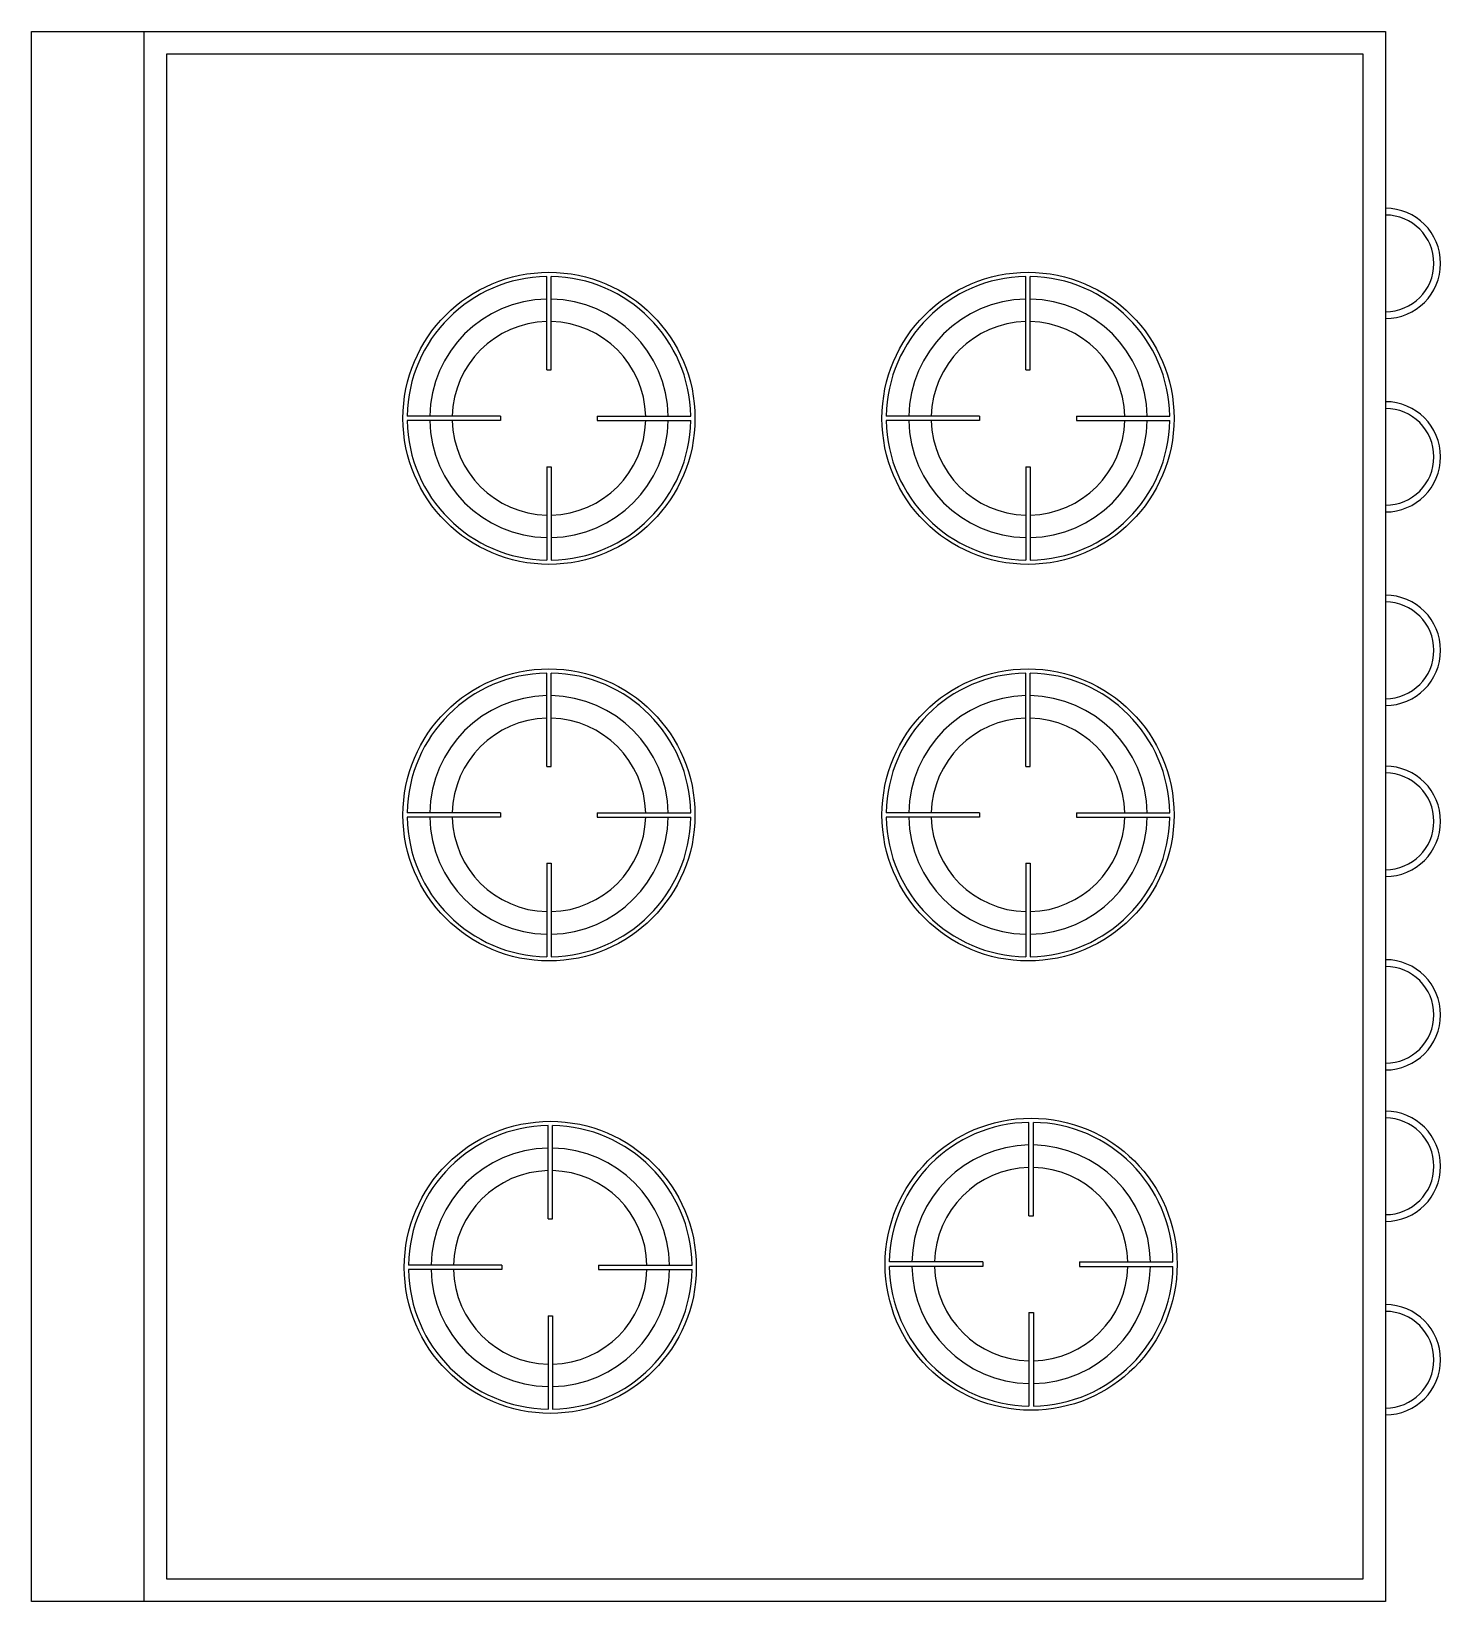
# Model space of a CAD drawing. Extents: x 8.534 to 9.158, y 4.504 to 5.2.
import ezdxf

# ---------------------------------------------------------------- set-up
doc = ezdxf.new("R2010")
doc.units = 0
doc.header["$MEASUREMENT"] = 0
doc.layers.add('015', color=6, linetype='CONTINUOUS')
doc.layers.add('021', color=1, linetype='CONTINUOUS')

msp = doc.modelspace()

# ---------------------------------------------------------------- linework, layer by layer
at = {"layer": '015'}
for p, q in [((8.58351, 4.50422), (8.58351, 5.19988)), ((8.59351, 5.18988), (9.12351, 5.18988)), ((8.59351, 4.51422), (8.59351, 5.18988)), ((9.12351, 5.18988), (9.12351, 4.51422)), ((9.13351, 5.12153), (9.13351, 5.07267)), ((8.76185, 5.04988), (8.76385, 5.04988)), ((8.97411, 5.04988), (8.97611, 5.04988)), ((9.13351, 5.03582), (9.13351, 4.98696)), ((8.74142, 5.02945), (8.74142, 5.02745)), ((8.78427, 5.02945), (8.78427, 5.02745)), ((8.95368, 5.02945), (8.95368, 5.02745)), ((8.99654, 5.02945), (8.99654, 5.02745)), ((8.76185, 5.00702), (8.76385, 5.00702)), ((8.97411, 5.00702), (8.97611, 5.00702)), ((9.13351, 4.9501), (9.13351, 4.90125)), ((8.76185, 4.87417), (8.76385, 4.87417)), ((8.97411, 4.87417), (8.97611, 4.87417)), ((9.13351, 4.87433), (9.13351, 4.82547)), ((8.74142, 4.85374), (8.74142, 4.85174)), ((8.78427, 4.85374), (8.78427, 4.85174)), ((8.95368, 4.85374), (8.95368, 4.85174)), ((8.99654, 4.85374), (8.99654, 4.85174)), ((8.76185, 4.83131), (8.76385, 4.83131)), ((8.97411, 4.83131), (8.97611, 4.83131)), ((9.13351, 4.78861), (9.13351, 4.73976)), ((9.13351, 4.72151), (9.13351, 4.67265)), ((8.9755, 4.67512), (8.9775, 4.67512)), ((8.76243, 4.67373), (8.76443, 4.67373)), ((8.95507, 4.65469), (8.95507, 4.65269)), ((8.99793, 4.65469), (8.99793, 4.65269)), ((8.742, 4.6533), (8.742, 4.6513)), ((8.78486, 4.6533), (8.78486, 4.6513)), ((9.13351, 4.63579), (9.13351, 4.58694)), ((8.76243, 4.63087), (8.76443, 4.63087)), ((8.9755, 4.63226), (8.9775, 4.63226)), ((9.12351, 4.51422), (8.59351, 4.51422))]:
    msp.add_line(p, q, dxfattribs=at)
for points in [[(8.76185, 5.04988), (8.76185, 5.09129)], [(8.76385, 5.04988), (8.76385, 5.09129)], [(8.97411, 5.04988), (8.97411, 5.09129)], [(8.97611, 5.04988), (8.97611, 5.09129)], [(8.74142, 5.02945), (8.70001, 5.02945)], [(8.74142, 5.02745), (8.70001, 5.02745)], [(8.78427, 5.02945), (8.82568, 5.02945)], [(8.78427, 5.02745), (8.82568, 5.02745)], [(8.95368, 5.02945), (8.91227, 5.02945)], [(8.95368, 5.02745), (8.91227, 5.02745)], [(8.99654, 5.02945), (9.03795, 5.02945)], [(8.99654, 5.02745), (9.03795, 5.02745)], [(8.76185, 5.00702), (8.76185, 4.96561)], [(8.76385, 5.00702), (8.76385, 4.96561)], [(8.97411, 5.00702), (8.97411, 4.96561)], [(8.97611, 5.00702), (8.97611, 4.96561)], [(8.76185, 4.87417), (8.76185, 4.91558)], [(8.76385, 4.87417), (8.76385, 4.91558)], [(8.97411, 4.87417), (8.97411, 4.91558)], [(8.97611, 4.87417), (8.97611, 4.91558)], [(8.74142, 4.85374), (8.70001, 4.85374)], [(8.74142, 4.85174), (8.70001, 4.85174)], [(8.78427, 4.85374), (8.82568, 4.85374)], [(8.78427, 4.85174), (8.82568, 4.85174)], [(8.95368, 4.85374), (8.91227, 4.85374)], [(8.95368, 4.85174), (8.91227, 4.85174)], [(8.99654, 4.85374), (9.03795, 4.85374)], [(8.99654, 4.85174), (9.03795, 4.85174)], [(8.76185, 4.83131), (8.76185, 4.7899)], [(8.76385, 4.83131), (8.76385, 4.7899)], [(8.97411, 4.83131), (8.97411, 4.7899)], [(8.97611, 4.83131), (8.97611, 4.7899)], [(8.76243, 4.67373), (8.76243, 4.71514)], [(8.76443, 4.67373), (8.76443, 4.71514)], [(8.9755, 4.67512), (8.9755, 4.71653)], [(8.9775, 4.67512), (8.9775, 4.71653)], [(8.95507, 4.65469), (8.91367, 4.65469)], [(8.99793, 4.65469), (9.03934, 4.65469)], [(8.742, 4.6533), (8.70059, 4.6533)], [(8.742, 4.6513), (8.70059, 4.6513)], [(8.78486, 4.6533), (8.82627, 4.6533)], [(8.78486, 4.6513), (8.82627, 4.6513)], [(8.95507, 4.65269), (8.91367, 4.65269)], [(8.99793, 4.65269), (9.03934, 4.65269)], [(8.76243, 4.63087), (8.76243, 4.58946)], [(8.76443, 4.63087), (8.76443, 4.58946)], [(8.9755, 4.63226), (8.9755, 4.59086)], [(8.9775, 4.63226), (8.9775, 4.59086)]]:
    msp.add_lwpolyline(points, dxfattribs=at)
for centre in [(8.76285, 5.02845), (8.97511, 5.02845), (8.76285, 4.85274), (8.97511, 4.85274), (8.76343, 4.6523), (8.9765, 4.65369)]:
    msp.add_circle(centre, 0.0647, dxfattribs=at)
for centre, radius, start, end in [((9.13351, 5.0971), 0.02143, 270, 90), ((8.76285, 5.02845), 0.06285, 90.91173, 179.08827), ((8.76285, 5.02845), 0.06285, 0.91173, 89.08827), ((8.97511, 5.02845), 0.06285, 90.91173, 179.08827), ((8.97511, 5.02845), 0.06285, 0.91173, 89.08827), ((8.76285, 5.02845), 0.05286, 91.08404, 178.91596), ((8.76285, 5.02845), 0.05286, 1.08404, 88.91596), ((8.97511, 5.02845), 0.05286, 91.08404, 178.91596), ((8.97511, 5.02845), 0.05286, 1.08404, 88.91596), ((8.76285, 5.02845), 0.04286, 91.33702, 178.66298), ((8.76285, 5.02845), 0.04286, 1.33702, 88.66298), ((8.97511, 5.02845), 0.04286, 91.33702, 178.66298), ((8.97511, 5.02845), 0.04286, 1.33702, 88.66298), ((9.13351, 5.01139), 0.02143, 270, 90), ((8.76285, 5.02845), 0.06285, 180.91173, 269.08827), ((8.76285, 5.02845), 0.05286, 181.08404, 268.91596), ((8.76285, 5.02845), 0.04286, 181.33702, 268.66298), ((8.76285, 5.02845), 0.04286, 271.33702, 358.66298), ((8.76285, 5.02845), 0.05286, 271.08404, 358.91596), ((8.76285, 5.02845), 0.06285, 270.91173, 359.08827), ((8.97511, 5.02845), 0.06285, 180.91173, 269.08827), ((8.97511, 5.02845), 0.05286, 181.08404, 268.91596), ((8.97511, 5.02845), 0.04286, 181.33702, 268.66298), ((8.97511, 5.02845), 0.06285, 270.91173, 359.08827), ((8.97511, 5.02845), 0.05286, 271.08404, 358.91596), ((8.97511, 5.02845), 0.04286, 271.33702, 358.66298), ((9.13351, 4.92567), 0.02143, 270, 90), ((8.76285, 4.85274), 0.06285, 90.91173, 179.08827), ((8.76285, 4.85274), 0.06285, 0.91173, 89.08827), ((8.97511, 4.85274), 0.06285, 90.91173, 179.08827), ((8.97511, 4.85274), 0.06285, 0.91173, 89.08827), ((8.76285, 4.85274), 0.05286, 91.08404, 178.91596), ((8.76285, 4.85274), 0.05286, 1.08404, 88.91596), ((8.97511, 4.85274), 0.05286, 91.08404, 178.91596), ((8.97511, 4.85274), 0.05286, 1.08404, 88.91596), ((8.76285, 4.85274), 0.04286, 91.33702, 178.66298), ((8.76285, 4.85274), 0.04286, 1.33702, 88.66298), ((8.97511, 4.85274), 0.04286, 91.33702, 178.66298), ((8.97511, 4.85274), 0.04286, 1.33702, 88.66298), ((9.13351, 4.8499), 0.02143, 270, 90), ((8.76285, 4.85274), 0.06285, 180.91173, 269.08827), ((8.76285, 4.85274), 0.05286, 181.08404, 268.91596), ((8.76285, 4.85274), 0.04286, 181.33702, 268.66298), ((8.76285, 4.85274), 0.06285, 270.91173, 359.08827), ((8.76285, 4.85274), 0.05286, 271.08404, 358.91596), ((8.76285, 4.85274), 0.04286, 271.33702, 358.66298), ((8.97511, 4.85274), 0.06285, 180.91173, 269.08827), ((8.97511, 4.85274), 0.05286, 181.08404, 268.91596), ((8.97511, 4.85274), 0.04286, 181.33702, 268.66298), ((8.97511, 4.85274), 0.06285, 270.91173, 359.08827), ((8.97511, 4.85274), 0.05286, 271.08404, 358.91596), ((8.97511, 4.85274), 0.04286, 271.33702, 358.66298), ((9.13351, 4.76419), 0.02143, 270, 90), ((9.13351, 4.69708), 0.02143, 270, 90), ((8.76343, 4.6523), 0.06285, 90.91173, 179.08827), ((8.76343, 4.6523), 0.06285, 0.91173, 89.08827), ((8.9765, 4.65369), 0.06285, 90.91173, 179.08827), ((8.9765, 4.65369), 0.06285, 0.91173, 89.08827), ((8.76343, 4.6523), 0.05286, 91.08404, 178.91596), ((8.76343, 4.6523), 0.05286, 1.08404, 88.91596), ((8.9765, 4.65369), 0.05286, 91.08404, 178.91596), ((8.9765, 4.65369), 0.05286, 1.08404, 88.91596), ((8.9765, 4.65369), 0.04286, 91.33702, 178.66298), ((8.9765, 4.65369), 0.04286, 1.33702, 88.66298), ((8.76343, 4.6523), 0.04286, 91.33702, 178.66298), ((8.76343, 4.6523), 0.04286, 1.33702, 88.66298), ((8.76343, 4.6523), 0.06285, 180.91173, 269.08827), ((8.76343, 4.6523), 0.05286, 181.08404, 268.91596), ((8.76343, 4.6523), 0.04286, 181.33702, 268.66298), ((8.76343, 4.6523), 0.06285, 270.91173, 359.08827), ((8.76343, 4.6523), 0.05286, 271.08404, 358.91596), ((8.76343, 4.6523), 0.04286, 271.33702, 358.66298), ((8.9765, 4.65369), 0.06285, 180.91173, 269.08827), ((8.9765, 4.65369), 0.05286, 181.08404, 268.91596), ((8.9765, 4.65369), 0.04286, 181.33702, 268.66298), ((8.9765, 4.65369), 0.06285, 270.91173, 359.08827), ((8.9765, 4.65369), 0.05286, 271.08404, 358.91596), ((8.9765, 4.65369), 0.04286, 271.33702, 358.66298), ((9.13351, 4.61136), 0.02143, 270, 90)]:
    msp.add_arc(centre, radius, start, end, dxfattribs=at)
at = {"layer": '021'}
for p, q in [((8.53351, 5.19988), (9.13351, 5.19988)), ((8.53351, 4.50422), (8.53351, 5.19988)), ((9.13351, 5.19988), (9.13351, 5.12153)), ((9.13351, 5.07267), (9.13351, 5.03582)), ((9.13351, 4.98696), (9.13351, 4.9501)), ((9.13351, 4.90125), (9.13351, 4.87433)), ((9.13351, 4.82547), (9.13351, 4.78861)), ((9.13351, 4.73976), (9.13351, 4.72151)), ((9.13351, 4.67265), (9.13351, 4.63579)), ((9.13351, 4.58694), (9.13351, 4.50422)), ((9.13351, 4.50422), (8.53351, 4.50422))]:
    msp.add_line(p, q, dxfattribs=at)
for centre in [(9.13351, 5.0971), (9.13351, 5.01139), (9.13351, 4.92567), (9.13351, 4.8499), (9.13351, 4.76419), (9.13351, 4.69708), (9.13351, 4.61136)]:
    msp.add_arc(centre, 0.02443, 270, 90, dxfattribs=at)

doc.saveas('drawing.dxf')
